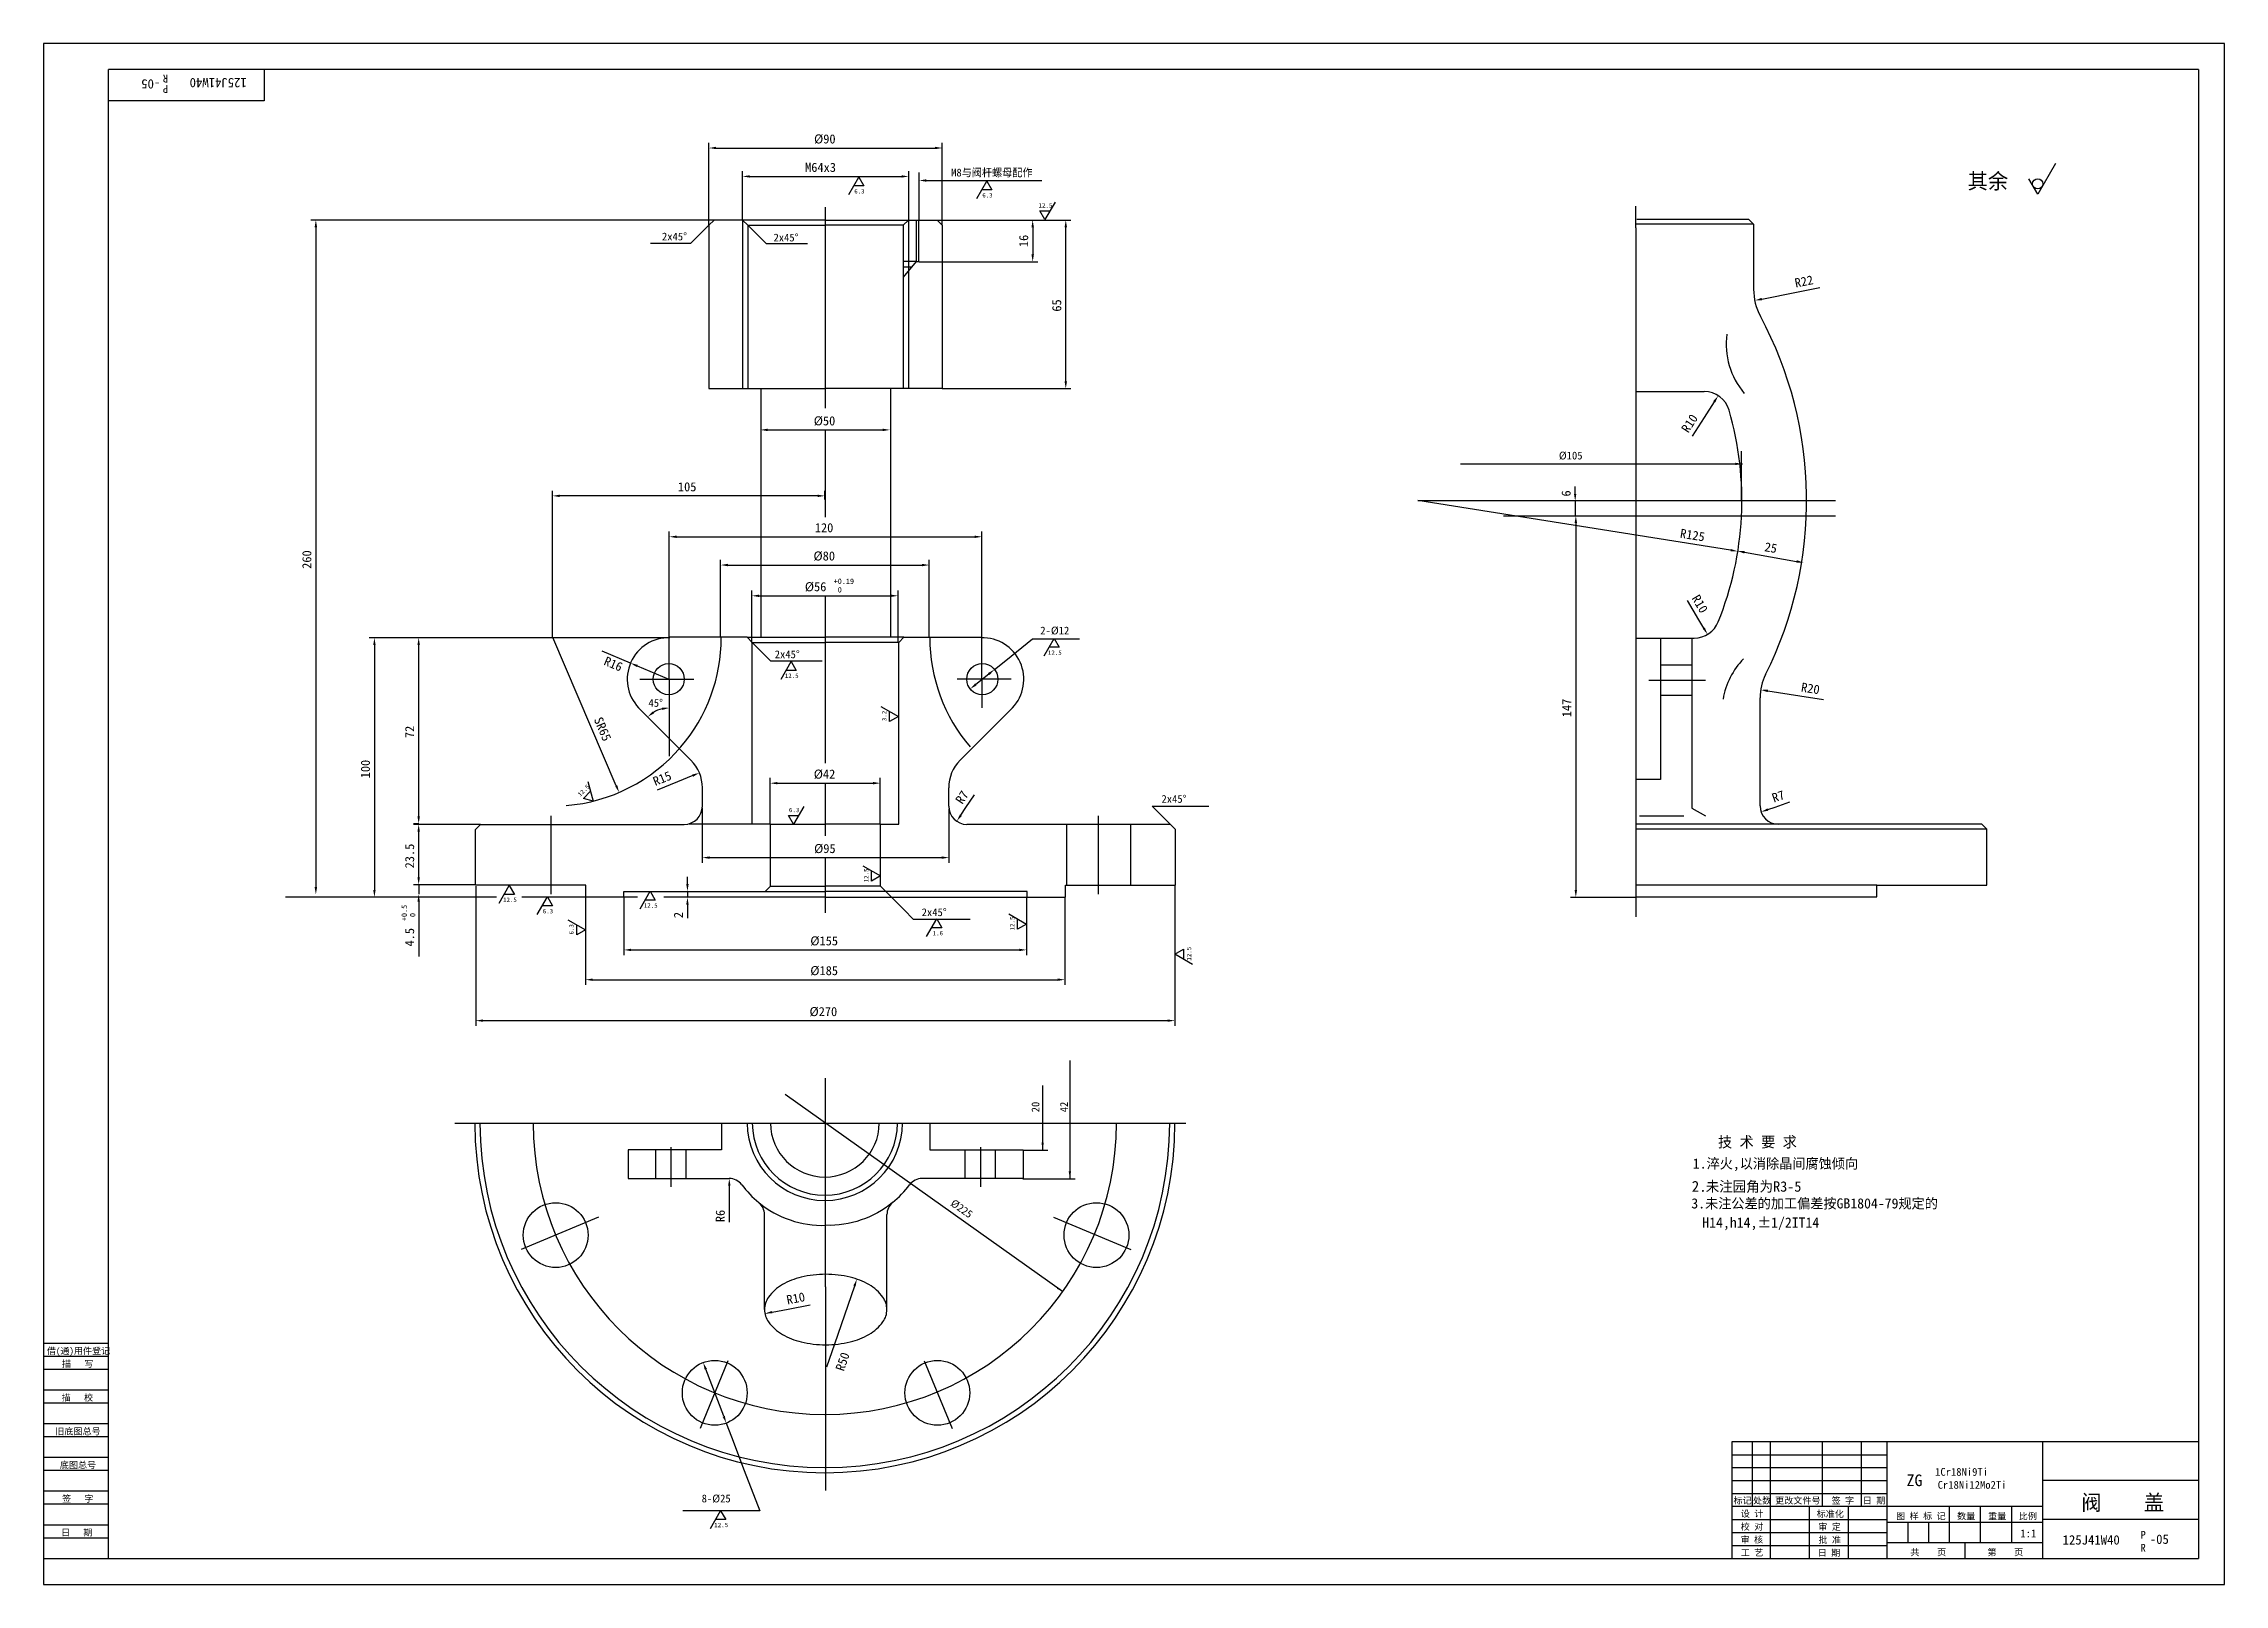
# Model space of a CAD drawing. Header units: metres. Extents: x 0 to 841, y 0 to 594.
import ezdxf

# ---------------------------------------------------------------- set-up
doc = ezdxf.new("R2010")
doc.units = ezdxf.units.M
for name, color, linetype in [('B', 3, 'Continuous'), ('C', 6, 'Continuous'), ('D', 1, 'Continuous'), ('FL', 5, 'Continuous'), ('T', 7, 'Continuous'), ('TL', 4, 'Continuous')]:
    doc.layers.add(name, color=color, linetype=linetype)

# ---------------------------------------------------------------- blocks, each defined once
blk = doc.blocks.new('TUKUN1')
at = {"layer": 'FL'}
for p, q in [((841, 594), (0, 594)), ((0, 594), (0, 0)), ((841, 0), (841, 594)), ((0, 83), (25, 83)), ((0, 75), (25, 75)), ((0, 70), (25, 70)), ((0, 62), (25, 62)), ((0, 57), (25, 57)), ((659, 30), (659, 55)), ((666, 10), (666, 55)), ((686, 30), (686, 55)), ((701, 30), (701, 55)), ((0, 49), (25, 49)), ((0, 44), (25, 44)), ((651, 50), (711, 50)), ((651, 45), (711, 45)), ((0, 36), (25, 36)), ((651, 40), (711, 40)), ((651, 35), (711, 35)), ((0, 31), (25, 31)), ((696, 10), (696, 30)), ((0, 23), (25, 23)), ((0, 18), (25, 18)), ((651, 25), (711, 25)), ((651, 20), (711, 20)), ((651, 15), (711, 15)), ((0, 0), (841, 0))]:
    blk.add_line(p, q, dxfattribs=at)
at = {"layer": 'TL'}
for p, q in [((831, 584), (25, 584)), ((25, 10), (25, 584)), ((85, 584), (85, 572)), ((831, 584), (831, 10)), ((85, 572), (25, 572)), ((0, 93), (25, 93)), ((0, 88), (25, 88)), ((831, 55), (651, 55)), ((651, 55), (651, 10)), ((711, 10), (711, 55)), ((771, 10), (771, 55)), ((831, 40), (771, 40)), ((771, 30), (651, 30)), ((681, 10), (681, 30)), ((735, 16), (735, 30)), ((747, 16), (747, 30)), ((759, 16), (759, 30)), ((711, 24), (771, 24)), ((719, 16), (719, 24)), ((727, 16), (727, 24)), ((831, 25), (771, 25)), ((0, 10), (831, 10)), ((771, 16), (711, 16)), ((741, 10), (741, 16))]:
    blk.add_line(p, q, dxfattribs=at)
at = {"layer": 'T'}
for s, p in [('借(通)用件登记', (1.26, 88.76)), ('描   写', (7.09, 83.76)), ('描   校', (6.98, 70.76)), ('旧底图总号', (4.52, 57.76)), ('底图总号', (6.25, 44.76)), ('签   字', (7.1, 31.76)), ('标记', (651.71, 31.07)), ('处数', (659.22, 31.07)), ('更改文件号', (667.75, 31.07)), ('签 字', (689.53, 31.07)), ('日 期', (701.57, 31.07)), ('设 计', (654.5, 25.99)), ('标准化', (683.77, 25.93)), ('图 样 标 记', (714.4, 25.04)), ('数量', (737.92, 25.04)), ('重量', (749.88, 25.04)), ('比例', (761.7, 25.04)), ('日   期', (6.72, 18.76)), ('校 对', (654.48, 20.99)), ('审 核', (654.41, 15.99)), ('批 准', (684.46, 15.93)), ('审 定', (684.39, 20.93)), ('工 艺', (654.52, 10.99)), ('日 期', (684.18, 10.93)), ('共    页', (719.91, 11.13)), ('第    页', (749.62, 11.13))]:
    blk.add_text(s, height=2.5, dxfattribs=at).set_placement(p)

msp = doc.modelspace()

# ---------------------------------------------------------------- linework, layer by layer
at = {"layer": 'B'}
for p, q in [((623.6, 354.53), (635.61, 354.53)), ((623.6, 342.75), (635.61, 342.75)), ((236.09, 156.39), (236.09, 167.26)), ((247.79, 156.39), (247.79, 167.26)), ((355.42, 156.39), (355.42, 167.26)), ((367.13, 156.39), (367.13, 167.26))]:
    msp.add_line(p, q, dxfattribs=at)
at = {"layer": 'C'}
for p, q in [((301.54, 453.44), (301.54, 531)), ((614, 523), (614, 531.37)), ((614, 523), (614, 257.33)), ((301.54, 411.47), (301.54, 445.08)), ((529.92, 417.89), (691.06, 417.89)), ((563, 412), (691, 412)), ((301.54, 316.55), (301.54, 381.13)), ((229.89, 348.96), (250.76, 348.96)), ((241.29, 348.96), (241.29, 337.96)), ((373.19, 348.96), (352.32, 348.96)), ((361.79, 348.96), (361.79, 337.96)), ((619.1, 348.64), (640.86, 348.64)), ((241.29, 337.96), (241.29, 319.25)), ((301.54, 288.62), (301.54, 308.88)), ((195.75, 266.15), (195.75, 296.25)), ((406.8, 266.15), (406.8, 296.25)), ((301.54, 258.88), (301.54, 280.19)), ((301.54, 114.75), (301.54, 195.13)), ((158.54, 177.75), (440.46, 177.75)), ((241.94, 168.53), (241.94, 153.2)), ((361.27, 168.53), (361.27, 153.2)), ((214.05, 141.51), (184.21, 129.15)), ((389.44, 141.51), (419.28, 129.15)), ((301.54, 114.75), (301.54, 64.51)), ((263.9, 86.13), (253.14, 60.15)), ((339.58, 86.13), (350.35, 60.15)), ((301.54, 64.51), (301.54, 36.23))]:
    msp.add_line(p, q, dxfattribs=at)
msp.add_arc((301.28, 178.03), 112.5, 180.14, 359.86, dxfattribs=at)
at = {"layer": 'D'}
for p, q in [((256.54, 524), (256.54, 555.76)), ((346.54, 524), (346.54, 555.76)), ((259.34, 553.76), (343.74, 553.76)), ((775.83, 547.83), (769, 536)), ((269.52, 525.97), (269.52, 544.8)), ((272.32, 542.8), (330.84, 542.8)), ((310.5, 535.78), (314.4, 542.54)), ((316.35, 539.16), (312.45, 539.16)), ((314.4, 542.54), (316.35, 539.16)), ((333.64, 505.99), (333.64, 544.8)), ((337.61, 525.97), (337.61, 544.37)), ((337.61, 538.88), (337.61, 543.24)), ((340.41, 541.24), (374.65, 541.24)), ((359.88, 534.25), (363.78, 541.01)), ((363.78, 541.01), (365.73, 537.63)), ((374.65, 541.24), (385.02, 541.24)), ((769, 536), (765.58, 541.91)), ((365.73, 537.63), (361.83, 537.63)), ((390.04, 532.94), (386.13, 526.18)), ((258.54, 526), (102.99, 526)), ((104.99, 523.2), (104.99, 268.83)), ((256.54, 524), (249.47, 516.93)), ((269.54, 526), (269.54, 461)), ((271.54, 524), (278.61, 516.93)), ((337.54, 510), (337.54, 526)), ((344.54, 526), (383.43, 526)), ((381.43, 523.2), (381.43, 512.71)), ((383.43, 526), (396.19, 526)), ((386.13, 526.18), (384.18, 529.56)), ((384.18, 529.56), (388.09, 529.56)), ((394.19, 463.8), (394.19, 523.2)), ((249.47, 516.93), (234.07, 516.93)), ((278.61, 516.93), (294.62, 516.93)), ((333.54, 506), (333.54, 461)), ((336.54, 510), (337.54, 510)), ((337.61, 509.91), (383.43, 509.91)), ((662.61, 495.52), (675.96, 498.2)), ((675.96, 498.2), (685.04, 500.02)), ((346.54, 461), (396.19, 461)), ((644.29, 455.94), (640.39, 449.92)), ((640.39, 449.92), (635.72, 442.7)), ((279.2, 445.08), (323.63, 445.08)), ((546.38, 431.98), (655.14, 431.98)), ((654.78, 418.05), (654.78, 436.85)), ((196.24, 364.88), (196.24, 421.65)), ((301.3, 418.2), (301.3, 421.65)), ((590.64, 420.42), (590.64, 423.22)), ((298.5, 419.65), (199.04, 419.65)), ((650.6, 398.7), (529.92, 417.89)), ((590.64, 417.62), (590.64, 411.71)), ((241.3, 348.91), (241.3, 405.88)), ((244.1, 403.88), (359.03, 403.88)), ((361.83, 348.91), (361.83, 405.88)), ((590.89, 409.25), (590.89, 267.65)), ((655.93, 397.9), (675.96, 394.41)), ((261.07, 365.03), (261.07, 394.98)), ((263.87, 392.98), (338.76, 392.98)), ((341.56, 365.03), (341.56, 394.98)), ((273.11, 363.12), (273.11, 383.13)), ((275.91, 381.13), (326.72, 381.13)), ((329.52, 363.12), (329.52, 383.13)), ((638.3, 371.91), (633.92, 379.3)), ((640.24, 368.66), (638.3, 371.91)), ((132.74, 364.92), (125.58, 364.92)), ((127.58, 362.12), (127.58, 267.72)), ((142.64, 364.96), (128.47, 364.96)), ((241.3, 364.96), (142.64, 364.96)), ((144.64, 296.06), (144.64, 362.16)), ((220.83, 307.9), (196.35, 365.08)), ((273.29, 363.12), (280.36, 356.04)), ((371.06, 356.22), (381.39, 364.52)), ((381.39, 364.52), (399.54, 364.52)), ((385.84, 357.92), (389.74, 364.68)), ((389.74, 364.68), (391.69, 361.3)), ((226.33, 355.18), (215.35, 359.82)), ((228.91, 354.09), (241.07, 348.96)), ((280.36, 356.04), (300.25, 356.04)), ((284.37, 349), (288.27, 355.76)), ((288.27, 355.76), (290.22, 352.38)), ((366.69, 352.71), (371.06, 356.22)), ((391.69, 361.3), (387.79, 361.3)), ((290.22, 352.38), (286.32, 352.38)), ((364.51, 350.96), (359.51, 346.95)), ((322.87, 338.49), (329.63, 334.59)), ((326.25, 332.64), (326.25, 336.54)), ((664.94, 344.43), (677.23, 342.52)), ((677.23, 342.52), (686.37, 341.1)), ((329.63, 334.59), (326.25, 332.64)), ((250.32, 311.8), (244.51, 309.41)), ((208.18, 303.02), (210.94, 305.78)), ((211.95, 302.01), (208.18, 303.02)), ((209.93, 309.55), (211.95, 302.01)), ((244.51, 309.41), (236.56, 306.14)), ((280.21, 293.2), (280.21, 310.88)), ((283.01, 308.88), (319.85, 308.88)), ((322.65, 293.2), (322.65, 310.88)), ((355.69, 299.47), (358.98, 304.4)), ((254.01, 299.32), (254.01, 278.19)), ((289.21, 293.09), (287.26, 296.47)), ((287.26, 296.47), (291.16, 296.47)), ((293.11, 299.85), (289.21, 293.09)), ((349.12, 298.97), (349.12, 278.19)), ((353.7, 296.51), (355.69, 299.47)), ((434.54, 293), (427.47, 300.07)), ((427.47, 300.07), (449.41, 300.07)), ((664.97, 298.72), (667.77, 299.69)), ((667.77, 299.69), (673.36, 301.65)), ((144.64, 293.26), (142.64, 293.26)), ((168.54, 293), (142.64, 293)), ((144.64, 272.54), (144.64, 290.2)), ((273.29, 293.12), (249, 293.12)), ((256.81, 280.19), (346.32, 280.19)), ((166.67, 269.74), (142.64, 269.74)), ((144.64, 269.74), (142.64, 269.74)), ((144.64, 269.74), (144.64, 266.03)), ((166.62, 269.22), (166.62, 215.33)), ((175.69, 262.64), (179.59, 269.4)), ((179.59, 269.4), (181.55, 266.02)), ((248.29, 269.97), (248.29, 272.77)), ((315.94, 277), (322.7, 273.1)), ((319.32, 271.15), (319.32, 275.05)), ((322.7, 273.1), (319.32, 271.15)), ((436.29, 269.22), (436.29, 215.33)), ((174.68, 265), (93.34, 265)), ((130.17, 264.92), (125.58, 264.92)), ((144.64, 263.23), (144.64, 260.43)), ((181.55, 266.02), (177.64, 266.02)), ((209.08, 265), (184.48, 265)), ((190.38, 258.25), (194.28, 265.01)), ((196.23, 261.63), (192.33, 261.63)), ((194.28, 265.01), (196.23, 261.63)), ((208.97, 264.89), (208.97, 231.12)), ((223.77, 264.89), (223.77, 242.6)), ((230, 260.45), (233.9, 267.21)), ((235.86, 263.83), (231.95, 263.83)), ((233.9, 267.21), (235.86, 263.83)), ((248.29, 267.17), (248.29, 264.89)), ((248.29, 262.09), (248.29, 259.29)), ((324.79, 267.12), (331.86, 260.04)), ((379.08, 264.89), (379.08, 242.6)), ((393.88, 264.89), (393.88, 231.12)), ((613.72, 264.85), (588.89, 264.85)), ((144.64, 260.43), (144.64, 253)), ((144.64, 253), (144.64, 242)), ((202.21, 256.23), (208.97, 252.32)), ((205.59, 250.37), (205.59, 254.27)), ((208.97, 252.32), (205.59, 250.37)), ((248.29, 259.29), (248.29, 256.86)), ((331.86, 260.04), (335.4, 256.51)), ((335.4, 256.51), (357.3, 256.51)), ((340.53, 249.77), (344.43, 256.53)), ((346.38, 253.15), (342.48, 253.15)), ((344.43, 256.53), (346.38, 253.15)), ((372.24, 258.45), (379, 254.55)), ((375.62, 252.6), (375.62, 256.5)), ((379, 254.55), (375.62, 252.6)), ((226.57, 244.6), (376.28, 244.6)), ((436.26, 242.9), (439.64, 244.85)), ((439.64, 244.85), (439.64, 240.94)), ((443.02, 238.99), (436.26, 242.9)), ((211.77, 233.12), (391.08, 233.12)), ((169.42, 217.33), (433.49, 217.33)), ((395.76, 201.96), (395.76, 156.39)), ((392.97, 112.85), (285.99, 188.89)), ((385.27, 192.35), (385.27, 167.43)), ((377.65, 167.43), (387.27, 167.43)), ((264.43, 153.69), (264.43, 145.4)), ((377.65, 156.39), (397.76, 156.39)), ((264.43, 145.4), (264.43, 139.64)), ((312.71, 115.03), (304.97, 92.55)), ((280.9, 104.93), (287.14, 106.15)), ((287.14, 106.15), (295.57, 107.81)), ((304.97, 92.55), (301.95, 83.8)), ((262.27, 64.79), (255.36, 82.91)), ((263.27, 62.17), (265.26, 56.94)), ((265.26, 56.94), (270.22, 43.93)), ((270.22, 43.93), (276.26, 28.36)), ((276.26, 28.36), (246.52, 28.36)), ((257.17, 21.6), (261.07, 28.36)), ((261.07, 28.36), (263.03, 24.98)), ((263.03, 24.98), (259.12, 24.98))]:
    msp.add_line(p, q, dxfattribs=at)
msp.add_circle((769, 539.94), 1.97, dxfattribs=at)
for centre, radius, start, end in [((241.29, 326.12), 11.79, 103.64, 121.36), ((196.35, 365.08), 65, 274.56, 319.46)]:
    msp.add_arc(centre, radius, start, end, dxfattribs=at)
for points in [[(259.34, 554.23), (259.34, 553.3), (256.54, 553.76)], [(343.74, 554.23), (343.74, 553.3), (346.54, 553.76)], [(272.32, 543.26), (272.32, 542.33), (269.52, 542.8)], [(330.84, 543.26), (330.84, 542.33), (333.64, 542.8)], [(340.41, 541.7), (340.41, 540.77), (337.61, 541.24)], [(104.52, 523.2), (105.46, 523.2), (104.99, 526)], [(380.96, 523.2), (381.9, 523.2), (381.43, 526)], [(393.72, 523.2), (394.65, 523.2), (394.19, 526)], [(380.96, 512.71), (381.9, 512.71), (381.43, 509.91)], [(662.7, 495.07), (662.52, 495.98), (659.87, 494.97)], [(393.72, 463.8), (394.65, 463.8), (394.19, 461)], [(644.68, 455.68), (643.9, 456.19), (645.81, 458.29)], [(279.2, 445.55), (279.2, 444.62), (276.4, 445.08)], [(323.63, 445.55), (323.63, 444.62), (326.43, 445.08)], [(652.34, 432.43), (655.14, 431.98), (652.34, 431.53)], [(199.04, 420.12), (199.04, 419.18), (196.24, 419.65)], [(298.5, 420.12), (298.5, 419.18), (301.3, 419.65)], [(590.17, 420.42), (591.1, 420.42), (590.64, 417.62)], [(244.1, 404.34), (244.1, 403.41), (241.3, 403.88)], [(359.03, 404.34), (359.03, 403.41), (361.83, 403.88)], [(590.42, 409.25), (591.35, 409.25), (590.89, 412.05)], [(650.53, 398.24), (650.68, 399.17), (653.37, 398.27)], [(656.01, 398.36), (655.85, 397.44), (653.17, 398.38)], [(263.87, 393.45), (263.87, 392.51), (261.07, 392.98)], [(338.76, 393.45), (338.76, 392.51), (341.56, 392.98)], [(676.04, 394.87), (675.88, 393.95), (678.71, 393.92)], [(275.91, 381.59), (275.91, 380.66), (273.11, 381.13)], [(326.72, 381.59), (326.72, 380.66), (329.52, 381.13)], [(127.11, 362.12), (128.04, 362.12), (127.58, 364.92)], [(144.17, 362.16), (145.11, 362.16), (144.64, 364.96)], [(639.84, 368.42), (640.64, 368.89), (641.67, 366.25)], [(228.72, 353.66), (229.09, 354.52), (226.33, 355.18)], [(359.81, 346.59), (359.22, 347.32), (357.33, 345.2)], [(364.8, 350.6), (364.21, 351.33), (366.69, 352.71)], [(664.87, 343.97), (665.01, 344.89), (662.17, 344.86)], [(235.44, 335.82), (234.87, 336.55), (232.95, 334.45)], [(238.45, 338.04), (238.56, 337.11), (241.29, 337.9)], [(250.5, 311.37), (250.14, 312.23), (252.91, 312.87)], [(220.41, 307.71), (221.26, 308.08), (221.94, 305.32)], [(283.01, 309.35), (283.01, 308.42), (280.21, 308.88)], [(319.85, 309.35), (319.85, 308.42), (322.65, 308.88)], [(144.17, 296.06), (145.11, 296.06), (144.64, 293.26)], [(354.09, 296.25), (353.31, 296.77), (352.15, 294.18)], [(665.13, 298.27), (664.82, 299.16), (662.33, 297.79)], [(144.17, 290.2), (145.11, 290.2), (144.64, 293)], [(256.81, 280.65), (256.81, 279.72), (254.01, 280.19)], [(346.32, 280.65), (346.32, 279.72), (349.12, 280.19)], [(144.17, 272.54), (145.11, 272.54), (144.64, 269.74)], [(247.82, 269.97), (248.76, 269.97), (248.29, 267.17)], [(104.52, 268.83), (105.46, 268.83), (104.99, 266.03)], [(127.11, 267.72), (128.04, 267.72), (127.58, 264.92)], [(144.17, 263.23), (145.11, 263.23), (144.64, 266.03)], [(247.82, 262.09), (248.76, 262.09), (248.29, 264.89)], [(590.42, 267.65), (591.35, 267.65), (590.89, 264.85)], [(226.57, 245.07), (226.57, 244.13), (223.77, 244.6)], [(376.28, 245.07), (376.28, 244.13), (379.08, 244.6)], [(211.77, 233.59), (211.77, 232.66), (208.97, 233.12)], [(391.08, 233.59), (391.08, 232.66), (393.88, 233.12)], [(169.42, 217.8), (169.42, 216.87), (166.62, 217.33)], [(433.49, 217.8), (433.49, 216.87), (436.29, 217.33)], [(385.72, 170.23), (385.27, 167.43), (384.82, 170.23)], [(264.9, 153.69), (263.97, 153.69), (264.43, 156.49)], [(396.21, 159.19), (395.76, 156.39), (395.31, 159.19)], [(313.16, 114.88), (312.27, 115.18), (313.63, 117.68)], [(390.73, 113.97), (392.97, 112.85), (391.18, 114.6)], [(280.99, 104.47), (280.81, 105.39), (278.15, 104.39)], [(254.93, 82.75), (255.8, 83.08), (254.36, 85.53)], [(261.84, 64.62), (262.71, 64.95), (263.27, 62.17)]]:
    msp.add_solid(points, dxfattribs=at)
at = {"layer": 'TL'}
for p, q in [((258.54, 526), (256.54, 524)), ((256.54, 524), (256.54, 461)), ((269.54, 526), (258.54, 526)), ((269.54, 526), (271.54, 524)), ((301.54, 526), (269.54, 526)), ((271.54, 524), (271.54, 461)), ((271.54, 524), (301.54, 524)), ((301.54, 526), (333.54, 526)), ((331.54, 524), (301.54, 524)), ((333.54, 526), (331.54, 524)), ((331.54, 524), (331.54, 504)), ((333.54, 526), (336.54, 526)), ((336.54, 526), (344.54, 526)), ((336.54, 526), (336.54, 510)), ((344.54, 526), (346.54, 524)), ((346.54, 524), (346.54, 461)), ((659.44, 524.34), (613.86, 524.34)), ((614.44, 526.34), (657.44, 526.34)), ((657.44, 526.34), (659.44, 524.34)), ((659.44, 524.34), (659.44, 499.3)), ((336.54, 510), (331.54, 504)), ((336.54, 510), (331.54, 510)), ((331.54, 508), (334.87, 508)), ((331.54, 504), (331.54, 461)), ((256.54, 461), (271.54, 461)), ((271.54, 461), (301.54, 461)), ((276.54, 461), (276.54, 412)), ((331.54, 461), (301.54, 461)), ((326.54, 461), (326.54, 412)), ((346.54, 461), (331.54, 461)), ((613.86, 459.89), (640.38, 459.89)), ((276.54, 412), (276.54, 365)), ((326.54, 412), (326.54, 365)), ((261.29, 365.11), (241.29, 365.11)), ((271.29, 365.11), (261.29, 365.11)), ((271.29, 365.11), (301.46, 365.11)), ((273.29, 363.12), (271.29, 365.11)), ((273.29, 363.12), (301.46, 363.12)), ((273.29, 293.12), (273.29, 363.12)), ((331.79, 365.11), (301.62, 365.11)), ((329.79, 363.12), (301.62, 363.12)), ((329.79, 363.12), (331.79, 365.11)), ((329.79, 293.12), (329.79, 363.12)), ((331.79, 365.11), (341.79, 365.11)), ((341.79, 365.11), (361.79, 365.11)), ((613.86, 364.85), (636.56, 364.85)), ((623.6, 364.85), (623.6, 316.95)), ((635.61, 364.85), (635.61, 299.26)), ((229.47, 337.94), (245.6, 321.8)), ((373.61, 337.94), (357.68, 322)), ((661.94, 300.1), (661.94, 341.79)), ((245.6, 321.8), (249.64, 317.76)), ((357.68, 322), (353.43, 317.76)), ((623.6, 316.95), (623.6, 310.32)), ((254.04, 300), (254.04, 307.15)), ((349.04, 300), (349.04, 307.15)), ((623.6, 310.32), (613.86, 310.32)), ((615.38, 296.32), (632.6, 296.32)), ((635.61, 299.26), (640.86, 296.32)), ((166.54, 291), (168.54, 293)), ((166.54, 269.5), (166.54, 291)), ((168.54, 293), (247.04, 293)), ((280.29, 293.12), (273.29, 293.12)), ((280.29, 293.12), (301.46, 293.12)), ((280.29, 269.12), (280.29, 293.12)), ((322.79, 293.12), (301.62, 293.12)), ((322.79, 269.12), (322.79, 293.12)), ((322.79, 293.12), (329.79, 293.12)), ((394.32, 293), (356.04, 293)), ((419.06, 293), (394.32, 293)), ((394.46, 293.13), (394.46, 269.67)), ((434.54, 293), (419.06, 293)), ((419.15, 293.13), (419.15, 269.67)), ((436.54, 291), (434.54, 293)), ((436.54, 269.5), (436.54, 291)), ((668.94, 293.1), (613.86, 293.1)), ((749.44, 291.1), (613.95, 291.1)), ((747.44, 293.1), (668.94, 293.1)), ((749.44, 291.1), (747.44, 293.1)), ((749.44, 269.6), (749.44, 291.1)), ((209.04, 269.5), (166.54, 269.5)), ((209.04, 265), (209.04, 269.5)), ((278.29, 267.12), (280.29, 269.12)), ((280.29, 269.12), (301.46, 269.12)), ((322.79, 269.12), (301.62, 269.12)), ((324.79, 267.12), (322.79, 269.12)), ((394.04, 265), (394.04, 269.5)), ((394.04, 269.5), (419.06, 269.5)), ((419.06, 269.5), (436.54, 269.5)), ((706.94, 269.6), (613.95, 269.6)), ((706.94, 269.6), (749.44, 269.6)), ((706.94, 265.1), (706.94, 269.6)), ((224.04, 265), (209.04, 265)), ((223.79, 267.12), (278.29, 267.12)), ((223.79, 265.12), (223.79, 267.12)), ((228.99, 265), (224.04, 265)), ((301.54, 265), (239.23, 265)), ((278.29, 267.12), (301.46, 267.12)), ((301.54, 265), (379.04, 265)), ((324.79, 267.12), (301.62, 267.12)), ((379.29, 267.12), (324.79, 267.12)), ((379.04, 265), (394.04, 265)), ((379.29, 265.12), (379.29, 267.12)), ((614.44, 265.1), (706.94, 265.1)), ((261.43, 177.49), (261.43, 167.49)), ((341.78, 177.49), (341.78, 167.49)), ((225.43, 167.49), (225.43, 156.49)), ((261.43, 167.49), (225.43, 167.49)), ((341.78, 167.49), (377.78, 167.49)), ((377.78, 167.49), (377.78, 156.49)), ((225.43, 156.49), (264.43, 156.49)), ((377.78, 156.49), (338.78, 156.49)), ((278, 105.95), (278, 142.55)), ((325.21, 105.95), (325.21, 142.55))]:
    msp.add_line(p, q, dxfattribs=at)
for points in [[(649.09, 482.01, 0.21), (655.83, 459.17, 0.21)], [(655.58, 356.85, 0.15), (647.65, 341.3, 0.15)], [(275.82, 147.18, 0.18), (301.61, 138.42, 0.18)], [(327.4, 147.18, -0.18), (301.61, 138.42, -0.18)]]:
    msp.add_lwpolyline(points, format="xyb", dxfattribs=at)
msp.add_lwpolyline([(278, 105.95, 0.16), (279.53, 101.21, 0.11), (284.91, 96.35, 0.07), (292.13, 93.49, 0.06), (301.61, 92.37, 0.06), (311.09, 93.49, 0.07), (318.3, 96.35, 0.11), (323.68, 101.21, 0.16), (325.21, 105.95, 0.16), (323.68, 110.69, 0.11), (318.3, 115.55, 0.07), (311.09, 118.42, 0.06), (301.61, 119.53, 0.06), (292.13, 118.42, 0.07), (284.91, 115.55, 0.11), (279.53, 110.69, 0.16)], format="xyb", close=True, dxfattribs=at)
for centre, radius in [((241.07, 348.96), 6), ((362.01, 348.96), 6), ((197.48, 134.65), 12.5), ((406.01, 134.65), 12.5), ((258.82, 73.85), 12.5), ((344.67, 73.85), 12.5)]:
    msp.add_circle(centre, radius, dxfattribs=at)
for centre, radius, start, end in [((681.44, 499.3), 22, 180, 208.25), ((529.92, 417.89), 150, 333.41, 28.25), ((640.38, 449.89), 10, 16.16, 90), ((529.92, 417.89), 125, 338.02, 16.16), ((636.56, 374.85), 10, 270, 338.02), ((241.07, 348.96), 16, 88.32, 223.55), ((196.35, 365.08), 65, 319.46, 359.93), ((406.73, 365.08), 65, 180.07, 220.54), ((362.01, 348.96), 16, 316.45, 91.68), ((681.94, 341.79), 20, 153.41, 180), ((239.04, 307.15), 15, 0, 45), ((364.04, 307.15), 15, 135, 180), ((247.04, 300), 7, 270, 0), ((356.04, 300), 7, 180, 270), ((668.94, 300.1), 7, 180, 270), ((301.28, 178.03), 135, 180.12, 359.88), ((301.28, 178.03), 133, 180.12, 359.88), ((301.28, 178.03), 30, 180.53, 359.47), ((301.28, 178.03), 28, 180.57, 359.43), ((301.28, 178.03), 21, 180.76, 359.24), ((264.43, 150.49), 6, 36.78, 90), ((301.28, 178.03), 40, 216.78, 230.47), ((301.94, 178.03), 40, 309.53, 323.22), ((338.78, 150.49), 6, 90, 143.22), ((272, 142.55), 6, 0, 50.47), ((331.21, 142.55), 6, 129.53, 180)]:
    msp.add_arc(centre, radius, start, end, dxfattribs=at)

# ---------------------------------------------------------------- block references
at = {"layer": 'D'}
msp.add_blockref('TUKUN1', (0, 0), dxfattribs=at)

# ---------------------------------------------------------------- texts
for s, height, rotation, p in [('R', 3, 180, (48, 582)), ('125J41W40', 3.6, 180, (78.35, 580.7)), ('-05', 3.6, 180, (45, 580.2)), ('P', 3, 180, (48, 578)), ('16', 3.5, 90, (379.68, 515.54)), ('R22', 3.5, 11.33, (675.7, 499.93)), ('65', 3.5, 90, (392.44, 490.67)), ('R10', 3.5, 57.08, (634.25, 443.66)), ('6', 3.5, 90, (588.89, 419.39)), ('R125', 3.5, 350.97, (630.91, 403.56)), ('260', 3.5, 90, (103.24, 391.51)), ('25', 3.5, 350.1, (663.45, 398.37)), ('R10', 3.5, 300.7, (635.42, 380.19)), ('R16', 3.5, 337.11, (215.75, 354.64)), ('R20', 3.5, 351.18, (677.58, 344.24)), ('147', 3.5, 90, (589.14, 334.28)), ('72', 3.5, 90, (142.89, 326.27)), ('SR65', 3.5, 293.18, (212.12, 333.45)), ('3.2', 1.7, 90, (325.02, 332.81)), ('100', 3.5, 90, (125.83, 310.75)), ('R15', 3.5, 22.38, (235.9, 307.75)), ('12.5', 1.7, 45, (206.98, 303.56)), ('R7', 3.5, 56.2, (354.28, 300.52)), ('R7', 3.5, 19.29, (667.28, 301.38)), ('23.5', 3.5, 90, (142.89, 276.04)), ('12.5', 1.7, 90, (318.09, 270.67)), ('+0.5', 2.1, 90, (140.09, 255.7)), ('4.5', 3.5, 90, (142.89, 245.92)), (' 0', 2.1, 90, (143.38, 255.7)), ('6.3', 1.7, 90, (204.36, 250.54)), ('2', 3.5, 90, (246.54, 256.86)), ('12.5', 1.7, 90, (374.39, 252.12)), ('12.5', 1.7, 90, (442.57, 240.47)), ('20', 3, 90, (384, 182)), ('42', 3, 90, (395, 182)), ('R6', 3.5, 90, (262.68, 139.64)), ('%%C225', 3, 324.59, (349.47, 146.3)), ('R10', 3.5, 11.13, (286.89, 107.89)), ('R50', 3.5, 70.99, (308.58, 81.94))]:
    msp.add_text(s, height=height, rotation=rotation, dxfattribs=at).set_placement(p)
for s, height, p in [('%%C90', 3.5, (297.12, 555.51)), ('M64x3', 3.5, (293.66, 544.55)), ('M8与阀杆螺母配作', 3, (349.98, 542.8)), ('其余', 6, (742, 538)), ('6.3', 1.7, (312.62, 536.23)), ('6.3', 1.7, (362, 534.7)), ('12.5', 1.7, (383.71, 530.79)), ('2x45%%d', 3, (238.46, 518.14)), ('2x45%%d', 3, (281.48, 517.74)), ('%%C50', 3.5, (297, 446.83)), ('%%c105', 3, (584.33, 433.69)), ('105', 3.5, (244.61, 421.4)), ('120', 3.5, (297.4, 405.63)), ('%%c80', 3.5, (296.9, 394.73)), ('+0.19', 2.1, (304.68, 385.68)), ('%%c56', 3.5, (293.57, 382.88)), (' 0', 2.1, (304.68, 382.39)), ('2-%%c12', 3, (384.36, 366.24)), ('2x45%%d', 3, (281.95, 357.05)), ('12.5', 1.7, (387.31, 358.37)), ('12.5', 1.7, (285.84, 349.45)), ('45%%d', 3, (233.27, 338.32)), ('%%c42', 3.5, (297.01, 310.63)), ('2x45%%d', 3, (431.1, 301.32)), ('6.3', 1.7, (287.43, 297.7)), ('%%C95', 3.5, (297.14, 281.94)), ('12.5', 1.7, (177.17, 263.09)), ('12.5', 1.7, (231.48, 260.9)), ('2x45%%d', 3, (338.61, 257.62)), ('6.3', 1.7, (192.5, 258.7)), ('%%c155', 3.5, (295.68, 246.35)), ('1.6', 1.7, (342.85, 250.22)), ('%%C185', 3.5, (295.68, 234.87)), ('%%c270', 3.5, (295.37, 219.08)), ('技 术 要 求', 4.2, (645.71, 168.48)), ('1.淬火,以消除晶间腐蚀倾向', 3.9, (636, 160.31)), ('2.', 4.2, (635.61, 151.35)), ('未注园角为R3-5', 4, (640.99, 151.39)), ('3.未注公差的加工偏差按GB1804-79规定的', 3.9, (635.43, 144.93)), ('H14,h14,%%P1/2IT14', 3.9, (639.67, 137.56)), ('ZG', 4.5, (718.44, 37.87)), ('1Cr18Ni9Ti', 3, (729.44, 41.87)), ('8-%%C25', 3, (253.78, 31.61)), ('Cr18Ni12Mo2Ti', 3, (730.44, 36.87)), ('阀    盖', 6, (785.84, 28.55)), ('12.5', 1.7, (258.65, 22.05)), ('1:1', 3, (762.31, 18.13)), ('125J41W40', 3.6, (778.61, 15.35)), ('P', 3, (808.64, 17.62)), ('-05', 3.6, (812.24, 15.62)), ('R', 3, (808.64, 12.62))]:
    msp.add_text(s, height=height, dxfattribs=at).set_placement(p)

doc.saveas('drawing.dxf')
